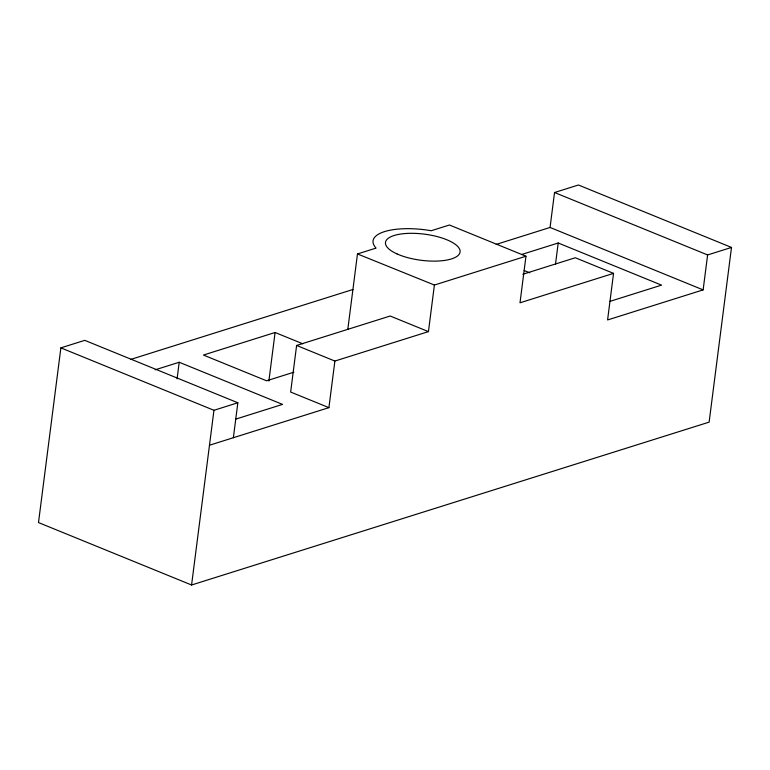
<?xml version="1.0" encoding="UTF-8"?>
<svg xmlns="http://www.w3.org/2000/svg" width="770" height="770" viewBox="0 0 770 770"><rect width="100%" height="100%" fill="white"/><g stroke="black" fill="none" stroke-linecap="round" stroke-linejoin="round"><path stroke-width="1.16" d="M233.368 437.716L237.843 402.777L84.767 340.35L60.878 347.867L38.5 522.57L191.576 584.998L709.122 422.133L731.5 247.43L578.424 185.002L554.535 192.519L550.059 227.458L496.207 244.408M177.09 378.84L179.208 362.256L282.542 404.394L235.533 419.188M191.576 584.998L213.954 410.294L237.843 402.777M268.874 381.054L275.092 332.496L302.783 343.786M428.438 331.62L390.169 316.018L296.614 345.451L290.646 392.046L328.915 407.648L334.883 361.063L428.438 331.62L434.405 285.035L525.968 256.217L520 302.803L613.555 273.369L607.588 319.954L703.135 289.886L707.611 254.947L731.5 247.43M347.799 329.425L357.472 253.946L376.068 248.094A50.146 17.566 7.3 0 1 431.229 230.731L449.43 225.004L525.968 256.217M555.488 264.312L558.212 242.993L661.536 285.131L609.946 301.368M130.708 359.426L352.987 289.481M155.136 369.831L179.208 362.256M521.521 254.533L558.212 242.993M275.092 332.496L203.434 355.047L266.574 380.794L293.87 372.208M522.811 274.274L575.286 257.757L613.555 273.369M209.478 445.233L328.915 407.648M357.472 253.946L434.405 285.035M554.535 192.519L707.611 254.947M550.059 227.458L703.135 289.886M524.216 270.549L529.77 272.811M296.614 345.451L334.883 361.063M60.878 347.867L213.954 410.294M397.002 253.917A37.605 13.167 7.3 0 0 459.064 254.418A37.605 13.167 7.3 0 0 412.287 233.31A37.605 13.167 7.3 0 0 397.002 253.917"/></g></svg>
